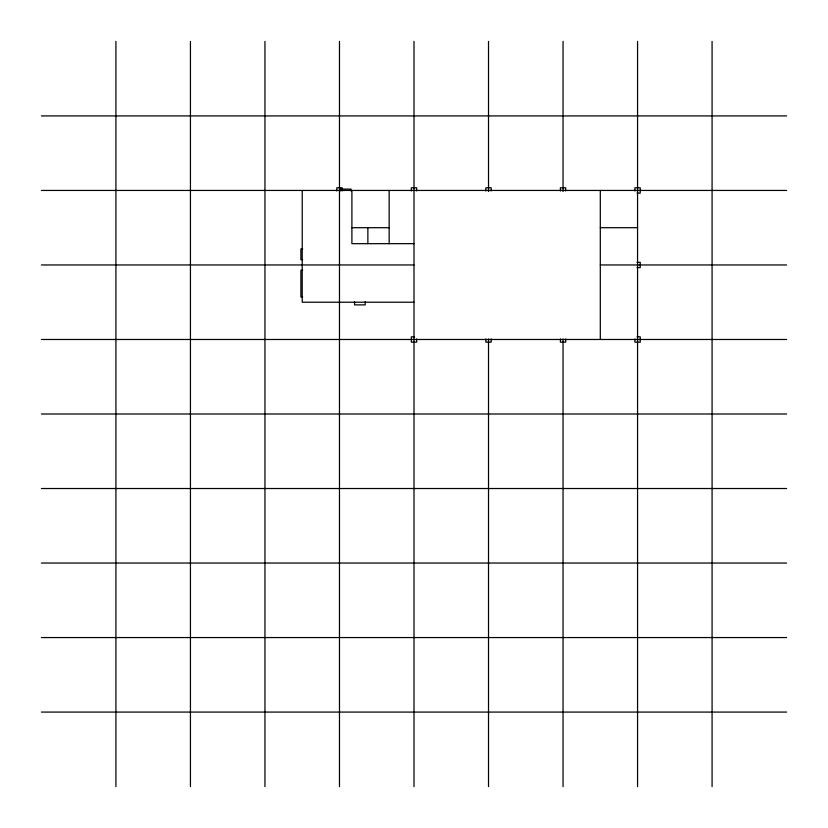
<?xml version="1.0" encoding="UTF-8"?>
<svg xmlns="http://www.w3.org/2000/svg" width="828" height="828" viewBox="0 0 828 828"><rect width="100%" height="100%" fill="white"/><g stroke="black" fill="none" stroke-linecap="round" stroke-linejoin="round"><path stroke-width="1.24" d="M41.4 115.92L786.6 115.92M41.4 190.44L786.6 190.44M637.032 193.1L640.22 193.1L640.22 187.78L634.9 187.78L634.9 190.968M351.9 227.7L389.16 227.7M600.3 227.7L637.56 227.7M414 243.67L351.9 243.67L351.9 190.44M302.665 248.99L300.885 248.99L300.885 259.64L302.665 259.64M637.032 262.3L640.22 262.3L640.22 267.62L637.032 267.62M41.4 264.96L414 264.96M600.3 264.96L786.6 264.96M302.665 270.28L300.885 270.28L300.885 296.9L302.665 296.9M414 302.22L302.22 302.22L302.22 190.44M414.528 336.82L411.34 336.82L411.34 342.14L416.66 342.14L416.66 338.952M637.032 336.82L640.22 336.82L640.22 342.14L634.9 342.14L634.9 338.952M41.4 339.48L786.6 339.48M41.4 414L786.6 414M41.4 488.52L786.6 488.52M41.4 563.04L786.6 563.04M41.4 637.56L786.6 637.56M41.4 712.08L786.6 712.08M712.08 41.4L712.08 786.6M637.56 41.4L637.56 786.6M600.3 190.44L600.3 339.48M565.7 190.968L565.7 187.78L560.38 187.78L560.38 190.968M565.7 338.952L565.7 342.14L560.38 342.14L560.38 338.952M563.04 41.4L563.04 191.475M563.04 338.962L563.04 786.6M491.18 190.968L491.18 187.78L485.86 187.78L485.86 190.968M491.18 338.952L491.18 342.14L485.86 342.14L485.86 338.952M488.52 41.4L488.52 191.475M488.52 338.962L488.52 786.6M416.66 190.968L416.66 187.78L411.34 187.78L411.34 190.968M414 41.4L414 786.6M389.16 190.44L389.16 243.67M367.87 227.7L367.87 243.67M365.21 301.692L365.21 304.88L354.56 304.88L354.56 301.692M351.01 190.885L351.01 189.105L340.37 189.105L340.37 190.885M342.14 190.968L342.14 187.78L336.82 187.78L336.82 190.968M339.48 41.4L339.48 786.6M264.96 41.4L264.96 786.6M190.44 41.4L190.44 786.6M115.92 41.4L115.92 786.6"/></g></svg>
